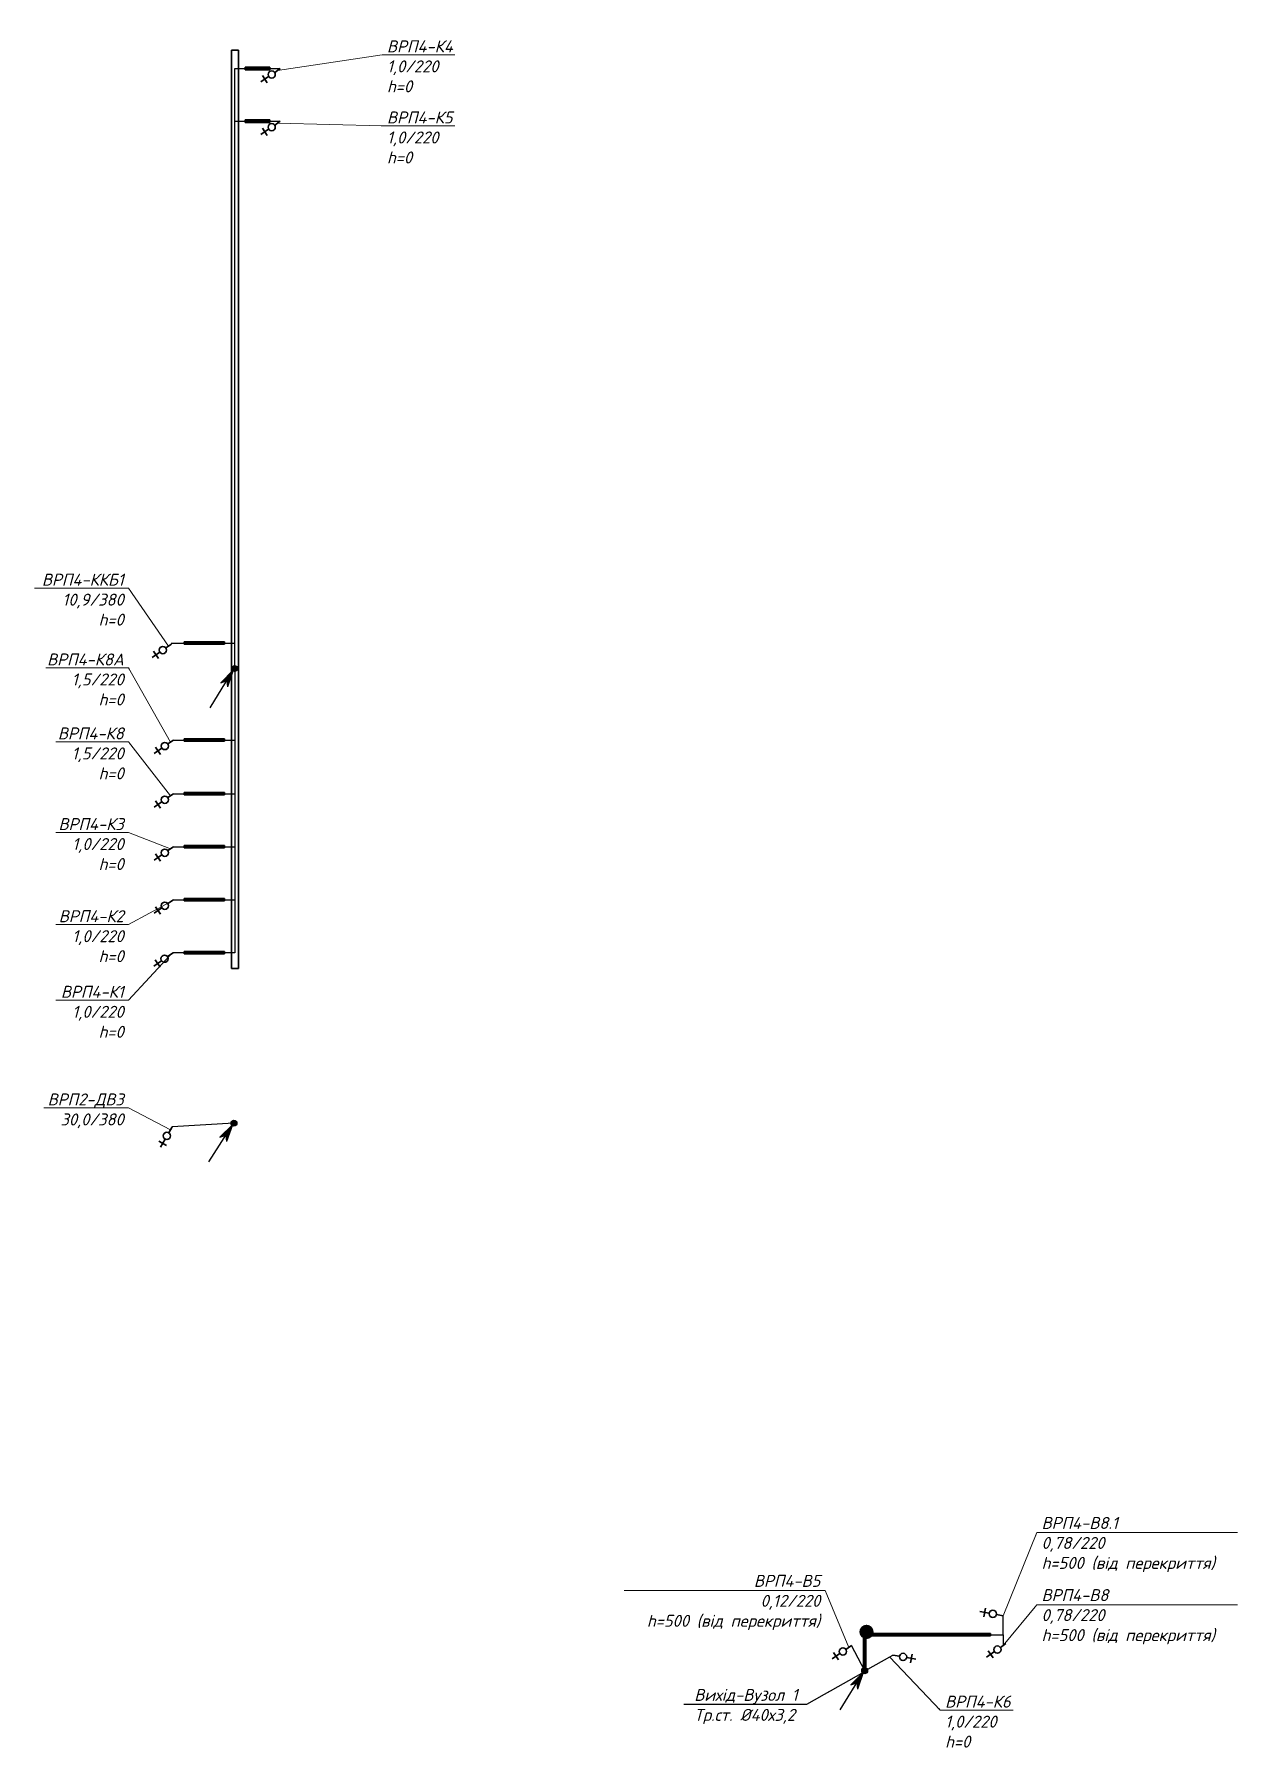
# Model space of a CAD drawing. Header units: millimetres. Extents: x -164867 to 807677, y -316775 to 513985.
# Drawn here: x 664984 to 690075, y 217705 to 253559 of the extents above; entities that cross this region are included whole.
import ezdxf
from ezdxf import colors
from ezdxf.entities.mleader import LeaderData, LeaderLine
from ezdxf.math import Vec2, Vec3

# ---------------------------------------------------------------- set-up
doc = ezdxf.new("R2010")
doc.units = ezdxf.units.MM
doc.layers.get('Defpoints').update_dxf_attribs({"color": 140})
for name, color, linetype, lineweight in [('E_Аварійні мережі', 1, 'Continuous', 30), ('E_В лотку', 5, 'Kabl_in_Lotok', 30), ('E_Обладнання', 84, 'Continuous', 35), ('E_Позначення', 7, 'Continuous', 15), ('E_Розп. мережі', 5, 'Continuous', 30)]:
    doc.layers.add(name, color=color, linetype=linetype, lineweight=lineweight)
doc.layers.add('выноски', color=7, linetype='Continuous')
doc.styles.add('GOST 2.304', font='isocpeui.ttf')
doc.styles.add('RomanS', font='romans.shx')
doc.styles.get("Standard").update_dxf_attribs({"font": 'arial.ttf'})
doc.styles.add('ГОСТ 2.304', font='isocpeui.ttf')
doc.linetypes.add('Kabl_in_Lotok', pattern='A,10,[130,ltypeshp.shx,S=1,R=0,X=0,Y=0],1,[130,ltypeshp.shx,S=1,R=90,X=0,Y=-1],1,[130,ltypeshp.shx,S=1,R=0,X=0,Y=0],10', length=22)

# ---------------------------------------------------------------- blocks, each defined once
blk = doc.blocks.new('электровывод')
at = {"color": 0, "linetype": 'ByBlock', "lineweight": -2}
for p, q in [((-123, 124), (-205, 207)), ((-202, 127), (-125, 204)), ((-59, 60), (0, 0))]:
    blk.add_line(p, q, dxfattribs=at)
blk.add_circle((-91, 92), 44.9, dxfattribs=at)
blk = doc.blocks.new('_None')
blk = doc.blocks.new('*U69')
at = {"lineweight": -2}
h = blk.add_hatch(color=256, dxfattribs=at)
edge = h.paths.add_edge_path()
edge.add_arc((0.07, 0), 1.28, 0, 360)
h = blk.add_hatch(color=256, dxfattribs=at)
h.paths.add_polyline_path([(-0.47, -0.71), (-5.33, -6.22), (-2.9, -5.18)])
h.paths.add_polyline_path([(-0.47, -0.71), (-2.9, -5.18), (-2.45, -7.79)])
for p, q in [((-9.24, -16.84), (-0.47, -0.71)), ((-0.47, -0.71), (-5.33, -6.22)), ((-0.47, -0.71), (-5.33, -6.22)), ((-5.33, -6.22), (-2.9, -5.18)), ((-5.33, -6.22), (-2.9, -5.18)), ((-2.9, -5.18), (-2.45, -7.79)), ((-2.9, -5.18), (-2.45, -7.79)), ((-0.47, -0.71), (-2.45, -7.79)), ((-0.47, -0.71), (-2.45, -7.79))]:
    blk.add_line(p, q, dxfattribs=at)
blk.add_circle((0.11, 0), 1.24, dxfattribs=at)
blk = doc.blocks.new('Лотки покрівлі')
at = {"layer": 'Defpoints', "lineweight": -2}
h = blk.add_hatch(color=256, dxfattribs=at)
h.paths.add_polyline_path([(-620, 20866), (-877, 20603), (-753, 20649)])
h.paths.add_polyline_path([(-620, 20866), (-753, 20649), (-737, 20518)])
h = blk.add_hatch(color=256, dxfattribs=at)
edge = h.paths.add_edge_path()
edge.add_arc((-591, 20900), 63.8, -2.9125, 357.0875)
for p, q in [((-1099, 20083), (-620, 20866)), ((-620, 20866), (-877, 20603)), ((-620, 20866), (-877, 20603)), ((-620, 20866), (-737, 20518)), ((-620, 20866), (-737, 20518)), ((-877, 20603), (-753, 20649)), ((-877, 20603), (-753, 20649)), ((-753, 20649), (-737, 20518)), ((-753, 20649), (-737, 20518))]:
    blk.add_line(p, q, dxfattribs=at)
blk.add_circle((-589, 20900), 61.9, dxfattribs=at)
at = {"layer": 'Defpoints'}
for points in [[(-507, 14644), (-507, 33794, 0), (-657, 33794, 0), (-657, 14644)], [(-657, 14644), (-657, 33794, 0), (-507, 33794, 0), (-507, 14644)], [(-657, 14644), (-657, 33794, 0), (-657, 33794, 0), (-657, 14644)], [(-507, 14644), (-507, 33794, 0), (-507, 33794, 0), (-507, 14644)], [(-367, 33389), (146, 33389, 0), (146, 33439, 0), (-367, 33439)], [(-367, 33439), (146, 33439, 0), (146, 33389, 0), (-367, 33389)], [(-367, 33439), (146, 33439, 0), (146, 33439, 0), (-367, 33439)], [(-367, 33389), (146, 33389, 0), (146, 33389, 0), (-367, 33389)], [(-367, 32290, 0), (146, 32290), (146, 32340), (-367, 32340, 0)], [(-367, 32340, 0), (146, 32340), (146, 32290), (-367, 32290, 0)], [(-367, 32340, 0), (146, 32340), (146, 32340), (-367, 32340, 0)], [(-367, 32290, 0), (146, 32290), (146, 32290), (-367, 32290, 0)], [(-797, 21456), (-1644, 21456), (-1644, 21406), (-797, 21406)], [(-797, 21456), (-1644, 21456), (-1644, 21456), (-797, 21456)], [(-797, 21406), (-1644, 21406), (-1644, 21456), (-797, 21456)], [(-797, 21406), (-1644, 21406), (-1644, 21406), (-797, 21406)], [(-797, 19434), (-1644, 19434), (-1644, 19384), (-797, 19384)], [(-797, 19434), (-1644, 19434), (-1644, 19434), (-797, 19434)], [(-797, 19384), (-1644, 19384), (-1644, 19434), (-797, 19434)], [(-797, 19384), (-1644, 19384), (-1644, 19384), (-797, 19384)], [(-797, 18314), (-1644, 18314), (-1644, 18264), (-797, 18264)], [(-797, 18314), (-1644, 18314), (-1644, 18314), (-797, 18314)], [(-797, 18264), (-1644, 18264), (-1644, 18314), (-797, 18314)], [(-797, 18264), (-1644, 18264), (-1644, 18264), (-797, 18264)], [(-797, 17209), (-1644, 17209), (-1644, 17159), (-797, 17159)], [(-797, 17209), (-1644, 17209), (-1644, 17209), (-797, 17209)], [(-797, 17159), (-1644, 17159), (-1644, 17209), (-797, 17209)], [(-797, 17159), (-1644, 17159), (-1644, 17159), (-797, 17159)], [(-797, 16104), (-1644, 16104), (-1644, 16054), (-797, 16054)], [(-797, 16104), (-1644, 16104), (-1644, 16104), (-797, 16104)], [(-797, 16054), (-1644, 16054), (-1644, 16104), (-797, 16104)], [(-797, 16054), (-1644, 16054), (-1644, 16054), (-797, 16054)], [(-797, 14999), (-1644, 14999), (-1644, 14949), (-797, 14949)], [(-797, 14999), (-1644, 14999), (-1644, 14999), (-797, 14999)], [(-797, 14949), (-1644, 14949), (-1644, 14999), (-797, 14999)], [(-797, 14949), (-1644, 14949), (-1644, 14949), (-797, 14949)], [(12620, 725), (15171, 725), (15171, 775), (12620, 775)], [(12620, 775), (15171, 775), (15171, 725), (12620, 725)], [(12620, 775), (15171, 775), (15171, 775), (12620, 775)], [(12620, 725), (15171, 725), (15171, 725), (12620, 725)], [(12575, 0), (12575, 680), (12525, 680), (12525, 0)], [(12525, 0), (12525, 680), (12575, 680), (12575, 0)], [(12525, 0), (12525, 680), (12525, 680), (12525, 0)], [(12575, 0), (12575, 680), (12575, 680), (12575, 0)]]:
    blk.add_3dface(points, dxfattribs=at)
at = {"layer": 'Defpoints', "style": 'RomanS', "flags": 9}
for tag, p in [('SYMBOL', (43986, 60117)), ('ID', (43986, 60114)), ('NAME', (43986, 60111)), ('TYP', (43986, 60107)), ('LENGTH', (43986, 60104)), ('ATT_1', (43986, 60101)), ('ATT_2', (43986, 60097)), ('ATT_3', (43986, 60094)), ('ATT_4', (43986, 60090)), ('ATT_5', (43986, 60086)), ('LUSTRO', (43986, 60083)), ('P1', (43986, 60079)), ('P2', (43986, 60076)), ('AN', (43986, 60073)), ('AN', (91705, -10656)), ('P2', (91705, -10659)), ('P1', (91705, -10662)), ('LUSTRO', (91705, -10665)), ('ATT_5', (91705, -10669)), ('ATT_4', (91705, -10672)), ('ATT_3', (91705, -10676)), ('ATT_2', (91705, -10679)), ('ATT_1', (91705, -10683)), ('LENGTH', (91705, -10686)), ('TYP', (91705, -10690)), ('NAME', (91705, -10693)), ('ID', (91705, -10696)), ('SYMBOL', (91705, -10699))]:
    blk.add_attdef(tag, p, '', height=3, dxfattribs=at)
at = {"layer": 'Defpoints', "flags": 1}
for tag, p in [('ATT_3', (65082, 48145)), ('ATT_2', (65082, 48145)), ('AN', (65082, 48145)), ('ATT_5', (65082, 48145)), ('ATT_4', (65082, 48145)), ('ATT_1', (65082, 48145)), ('TYP', (65082, 48145)), ('P2Y', (65082, 48145)), ('P2X', (65082, 48145)), ('P1Y', (65082, 48145)), ('P1X', (65082, 48145)), ('NAME', (65082, 48145)), ('LENGTH', (65876, 48174)), ('ID', (65926, 48174)), ('ATT_3', (67746, 48269)), ('ATT_2', (67746, 48269)), ('AN', (67746, 48269)), ('ATT_5', (67746, 48269)), ('ATT_4', (67746, 48269)), ('ATT_1', (67746, 48269)), ('TYP', (67746, 48269)), ('P2Y', (67746, 48269)), ('P2X', (67746, 48269)), ('P1Y', (67746, 48269)), ('P1X', (67746, 48269)), ('NAME', (67746, 48269)), ('LENGTH', (67746, 48145)), ('ID', (67746, 48095)), ('ID', (67696, 47969)), ('LENGTH', (67746, 47969)), ('AN', (65100, 46250)), ('ATT_5', (65100, 46250)), ('ATT_4', (65100, 46250)), ('ATT_3', (65100, 46250)), ('ATT_2', (65100, 46250)), ('ATT_1', (65100, 46250)), ('TYP', (65100, 46250)), ('P2Y', (65100, 46250)), ('P1Y', (65100, 46250)), ('P2X', (65100, 46250)), ('P1X', (65100, 46250)), ('NAME', (65100, 46250)), ('LENGTH', (65100, 46250)), ('ID', (65150, 46250)), ('AN', (65876, 46250)), ('ATT_5', (65876, 46250)), ('ATT_4', (65876, 46250)), ('ATT_3', (65876, 46250)), ('ATT_2', (65876, 46250)), ('ATT_1', (65876, 46250)), ('TYP', (65876, 46250)), ('LENGTH', (65876, 46250)), ('P2Y', (65876, 46250)), ('P1Y', (65876, 46250)), ('P2X', (65876, 46250)), ('P1X', (65876, 46250)), ('NAME', (65876, 46250)), ('AN', (65100, 46000)), ('ATT_5', (65100, 46000)), ('ATT_4', (65100, 46000)), ('ATT_3', (65100, 46000)), ('ATT_2', (65100, 46000)), ('ATT_1', (65100, 46000)), ('TYP', (65100, 46000)), ('LUSTRO', (65100, 46000)), ('P2Y', (65100, 46000)), ('P1Y', (65100, 46000)), ('P2X', (65100, 46000)), ('P1X', (65100, 46000)), ('NAME', (65100, 46000)), ('ID', (65876, 46200)), ('AN', (-582, 33794, 0)), ('ATT_5', (-582, 33794, 0)), ('ATT_4', (-582, 33794, 0)), ('ATT_3', (-582, 33794, 0)), ('ATT_2', (-582, 33794, 0)), ('ATT_1', (-582, 33794, 0)), ('TYP', (-582, 33794, 0)), ('LUSTRO', (-582, 33794, 0)), ('P2Y', (-582, 33794, 0)), ('P1Y', (-582, 33794, 0)), ('P2X', (-582, 33794, 0)), ('P1X', (-582, 33794, 0)), ('NAME', (-582, 33794, 0)), ('ID', (-367, 33439)), ('LENGTH', (-367, 33414)), ('AN', (146, 33414, 0)), ('ATT_5', (146, 33414, 0)), ('ATT_4', (146, 33414, 0)), ('ATT_3', (146, 33414, 0)), ('ATT_2', (146, 33414, 0)), ('ATT_1', (146, 33414, 0)), ('TYP', (146, 33414, 0)), ('LUSTRO', (146, 33414, 0)), ('P2Y', (146, 33414, 0)), ('P1Y', (146, 33414, 0)), ('P2X', (146, 33414, 0)), ('P1X', (146, 33414, 0)), ('NAME', (146, 33414, 0)), ('ID', (-367, 32340, 0)), ('LENGTH', (-367, 32315, 0)), ('AN', (146, 32315)), ('ATT_5', (146, 32315)), ('ATT_4', (146, 32315)), ('ATT_3', (146, 32315)), ('ATT_2', (146, 32315)), ('ATT_1', (146, 32315)), ('TYP', (146, 32315)), ('LUSTRO', (146, 32315)), ('P2Y', (146, 32315)), ('P1Y', (146, 32315)), ('P2X', (146, 32315)), ('P1X', (146, 32315)), ('NAME', (146, 32315)), ('AN', (31003, 25588)), ('ATT_5', (31003, 25588)), ('ATT_4', (31003, 25588)), ('ATT_3', (31003, 25588)), ('ATT_2', (31003, 25588)), ('ATT_1', (31003, 25588)), ('TYP', (31003, 25588)), ('ID', (31003, 25613)), ('LENGTH', (31003, 25588)), ('P2Y', (31003, 25588)), ('P1Y', (31003, 25588)), ('P2X', (31003, 25588)), ('P1X', (31003, 25588)), ('NAME', (31003, 25588)), ('LENGTH', (31511, 25518)), ('ID', (31536, 25518)), ('AN', (33405, 25588)), ('ATT_5', (33405, 25588)), ('ATT_4', (33405, 25588)), ('ATT_3', (33405, 25588)), ('ATT_2', (33405, 25588)), ('ATT_1', (33405, 25588)), ('TYP', (33405, 25588)), ('P2Y', (33405, 25588)), ('P1Y', (33405, 25588)), ('P2X', (33405, 25588)), ('P1X', (33405, 25588)), ('NAME', (33405, 25588)), ('LENGTH', (33405, 25588)), ('ID', (33430, 25588)), ('ID', (29603, 25313)), ('LENGTH', (29603, 25288)), ('ID', (30978, 25288)), ('AN', (31003, 25288)), ('ATT_5', (31003, 25288)), ('ATT_4', (31003, 25288)), ('ATT_3', (31003, 25288)), ('ATT_2', (31003, 25288)), ('ATT_1', (31003, 25288)), ('TYP', (31003, 25288)), ('LENGTH', (31003, 25288)), ('P2Y', (31003, 25288)), ('P1Y', (31003, 25288)), ('P2X', (31003, 25288)), ('P1X', (31003, 25288)), ('NAME', (31003, 25288)), ('AN', (31511, 25318)), ('ATT_5', (31511, 25318)), ('ATT_4', (31511, 25318)), ('ATT_3', (31511, 25318)), ('ATT_2', (31511, 25318)), ('ATT_1', (31511, 25318)), ('TYP', (31511, 25318)), ('LUSTRO', (31511, 25318)), ('P2Y', (31511, 25318)), ('P1Y', (31511, 25318)), ('P2X', (31511, 25318)), ('P1X', (31511, 25318)), ('NAME', (31511, 25318)), ('AN', (33405, 25318)), ('ATT_5', (33405, 25318)), ('ATT_4', (33405, 25318)), ('ATT_3', (33405, 25318)), ('ATT_2', (33405, 25318)), ('ATT_1', (33405, 25318)), ('TYP', (33405, 25318)), ('LUSTRO', (33405, 25318)), ('P2Y', (33405, 25318)), ('P1Y', (33405, 25318)), ('P2X', (33405, 25318)), ('P1X', (33405, 25318)), ('NAME', (33405, 25318)), ('AN', (-1644, 21431)), ('ATT_5', (-1644, 21431)), ('ATT_4', (-1644, 21431)), ('ATT_3', (-1644, 21431)), ('ATT_2', (-1644, 21431)), ('ATT_1', (-1644, 21431)), ('TYP', (-1644, 21431)), ('LUSTRO', (-1644, 21431)), ('P2Y', (-1644, 21431)), ('P1Y', (-1644, 21431)), ('P2X', (-1644, 21431)), ('P1X', (-1644, 21431)), ('NAME', (-1644, 21431)), ('LENGTH', (-797, 21431)), ('ID', (-797, 21406)), ('AN', (-1644, 19409)), ('ATT_5', (-1644, 19409)), ('ATT_4', (-1644, 19409)), ('ATT_3', (-1644, 19409)), ('ATT_2', (-1644, 19409)), ('ATT_1', (-1644, 19409)), ('TYP', (-1644, 19409)), ('LUSTRO', (-1644, 19409)), ('P2Y', (-1644, 19409)), ('P1Y', (-1644, 19409)), ('P2X', (-1644, 19409)), ('P1X', (-1644, 19409)), ('NAME', (-1644, 19409)), ('LENGTH', (-797, 19409)), ('ID', (-797, 19384)), ('AN', (-1644, 18289)), ('ATT_5', (-1644, 18289)), ('ATT_4', (-1644, 18289)), ('ATT_3', (-1644, 18289)), ('ATT_2', (-1644, 18289)), ('ATT_1', (-1644, 18289)), ('TYP', (-1644, 18289)), ('LUSTRO', (-1644, 18289)), ('P2Y', (-1644, 18289)), ('P1Y', (-1644, 18289)), ('P2X', (-1644, 18289)), ('P1X', (-1644, 18289)), ('NAME', (-1644, 18289)), ('LENGTH', (-797, 18289)), ('ID', (-797, 18264)), ('AN', (-1644, 17184)), ('ATT_5', (-1644, 17184)), ('ATT_4', (-1644, 17184)), ('ATT_3', (-1644, 17184)), ('ATT_2', (-1644, 17184)), ('ATT_1', (-1644, 17184)), ('TYP', (-1644, 17184)), ('LUSTRO', (-1644, 17184)), ('P2Y', (-1644, 17184)), ('P1Y', (-1644, 17184)), ('P2X', (-1644, 17184)), ('P1X', (-1644, 17184)), ('NAME', (-1644, 17184)), ('LENGTH', (-797, 17184)), ('ID', (-797, 17159)), ('AN', (70986, 16462)), ('ATT_5', (70986, 16462)), ('ATT_4', (70986, 16462)), ('ATT_3', (70986, 16462)), ('ATT_2', (70986, 16462)), ('ATT_1', (70986, 16462)), ('TYP', (70986, 16462)), ('P2Y', (70986, 16462)), ('P1Y', (70986, 16462)), ('P2X', (70986, 16462)), ('P1X', (70986, 16462)), ('NAME', (70986, 16462)), ('AN', (-1644, 16079)), ('ATT_5', (-1644, 16079)), ('ATT_4', (-1644, 16079)), ('ATT_3', (-1644, 16079)), ('ATT_2', (-1644, 16079)), ('ATT_1', (-1644, 16079)), ('TYP', (-1644, 16079)), ('LUSTRO', (-1644, 16079)), ('P2Y', (-1644, 16079)), ('P1Y', (-1644, 16079)), ('P2X', (-1644, 16079)), ('P1X', (-1644, 16079)), ('NAME', (-1644, 16079)), ('LENGTH', (-797, 16079)), ('ID', (-797, 16054)), ('AN', (-1644, 14974)), ('ATT_5', (-1644, 14974)), ('ATT_4', (-1644, 14974)), ('ATT_3', (-1644, 14974)), ('ATT_2', (-1644, 14974)), ('ATT_1', (-1644, 14974)), ('TYP', (-1644, 14974)), ('LUSTRO', (-1644, 14974)), ('P2Y', (-1644, 14974)), ('P1Y', (-1644, 14974)), ('P2X', (-1644, 14974)), ('P1X', (-1644, 14974)), ('NAME', (-1644, 14974)), ('LENGTH', (-797, 14974)), ('ID', (-797, 14949)), ('ID', (66933, 14684)), ('ID', (67906, 14684)), ('ID', (69386, 14684)), ('ID', (-657, 14644)), ('LENGTH', (-582, 14644)), ('LENGTH', (66933, 14609)), ('LENGTH', (67906, 14609)), ('AN', (68533, 14609)), ('ATT_5', (68533, 14609)), ('ATT_4', (68533, 14609)), ('ATT_3', (68533, 14609)), ('ATT_2', (68533, 14609)), ('ATT_1', (68533, 14609)), ('TYP', (68533, 14609)), ('P2Y', (68533, 14609)), ('P1Y', (68533, 14609)), ('P2X', (68533, 14609)), ('P1X', (68533, 14609)), ('NAME', (68533, 14609)), ('LENGTH', (69386, 14609)), ('AN', (69506, 14609)), ('ATT_5', (69506, 14609)), ('ATT_4', (69506, 14609)), ('ATT_3', (69506, 14609)), ('ATT_2', (69506, 14609)), ('ATT_1', (69506, 14609)), ('TYP', (69506, 14609)), ('P2Y', (69506, 14609)), ('P1Y', (69506, 14609)), ('P2X', (69506, 14609)), ('P1X', (69506, 14609)), ('NAME', (69506, 14609)), ('ID', (70911, 14609)), ('AN', (70986, 14609)), ('ATT_5', (70986, 14609)), ('ATT_4', (70986, 14609)), ('ATT_3', (70986, 14609)), ('ATT_2', (70986, 14609)), ('ATT_1', (70986, 14609)), ('TYP', (70986, 14609)), ('LENGTH', (70986, 14609)), ('P2Y', (70986, 14609)), ('P1Y', (70986, 14609)), ('P2X', (70986, 14609)), ('P1X', (70986, 14609)), ('NAME', (70986, 14609)), ('LENGTH', (70986, 14489)), ('ID', (71061, 14489)), ('AN', (70986, 11569)), ('ATT_5', (70986, 11569)), ('ATT_4', (70986, 11569)), ('ATT_3', (70986, 11569)), ('ATT_2', (70986, 11569)), ('ATT_1', (70986, 11569)), ('TYP', (70986, 11569)), ('P2Y', (70986, 11569)), ('P1Y', (70986, 11569)), ('P2X', (70986, 11569)), ('P1X', (70986, 11569)), ('NAME', (70986, 11569)), ('ATT_3', (66940, 3004)), ('ATT_2', (66940, 3004)), ('AN', (66940, 3004)), ('ATT_5', (66940, 3004)), ('ATT_4', (66940, 3004)), ('ATT_1', (66940, 3004)), ('TYP', (66940, 3004)), ('ID', (66940, 3029)), ('LENGTH', (66940, 3004)), ('P2Y', (66940, 3004)), ('P2X', (66940, 3004)), ('P1Y', (66940, 3004)), ('P1X', (66940, 3004)), ('NAME', (66940, 3004)), ('ATT_3', (70972, 3004)), ('ATT_2', (70972, 3004)), ('AN', (70972, 3004)), ('ATT_5', (70972, 3004)), ('ATT_4', (70972, 3004)), ('ATT_1', (70972, 3004)), ('TYP', (70972, 3004)), ('P2Y', (70972, 3004)), ('P2X', (70972, 3004)), ('P1Y', (70972, 3004)), ('P1X', (70972, 3004)), ('NAME', (70972, 3004)), ('ID', (66915, 2250)), ('LENGTH', (66940, 2250)), ('AN', (12550, 750)), ('ATT_5', (12550, 750)), ('ATT_4', (12550, 750)), ('ATT_3', (12550, 750)), ('ATT_2', (12550, 750)), ('ATT_1', (12550, 750)), ('TYP', (12550, 750)), ('ID', (12550, 775)), ('P2Y', (12550, 750)), ('P1Y', (12550, 750)), ('P2X', (12550, 750)), ('P1X', (12550, 750)), ('NAME', (12550, 750)), ('LENGTH', (12550, 750)), ('AN', (15171, 750)), ('ATT_5', (15171, 750)), ('ATT_4', (15171, 750)), ('ATT_3', (15171, 750)), ('ATT_2', (15171, 750)), ('ATT_1', (15171, 750)), ('TYP', (15171, 750)), ('LUSTRO', (15171, 750)), ('P2Y', (15171, 750)), ('P1Y', (15171, 750)), ('P2X', (15171, 750)), ('P1X', (15171, 750)), ('NAME', (15171, 750)), ('ID', (12525, 0)), ('LENGTH', (12550, 0))]:
    blk.add_attdef(tag, p, '', height=25, dxfattribs=at)
for tag, p in [('LENGTH', (66836, 15180)), ('LENGTH', (66836, 15015)), ('ID', (66911, 15180)), ('LUSTRO', (66836, 14895)), ('ATT_3', (66836, 14895)), ('ATT_2', (66836, 14895)), ('P2Y', (66836, 14895)), ('P2X', (66836, 14895)), ('LUSTRO', (66836, 14729)), ('ATT_3', (66836, 14729)), ('ATT_2', (66836, 14729)), ('P2Y', (66836, 14729)), ('P2X', (66836, 14729)), ('ATT_5', (66836, 14895)), ('ATT_4', (66836, 14895)), ('ATT_1', (66836, 14895)), ('NAME', (66836, 14895)), ('TYP', (66836, 14895)), ('P1Y', (66836, 14895)), ('P1X', (66836, 14895)), ('AN', (66836, 14895)), ('ATT_4', (66836, 14729)), ('ATT_5', (66836, 14729)), ('ATT_1', (66836, 14729)), ('NAME', (66836, 14729)), ('TYP', (66836, 14729)), ('P1Y', (66836, 14729)), ('P1X', (66836, 14729)), ('AN', (66836, 14729)), ('ID', (66911, 15015))]:
    blk.add_attdef(tag, p, '', height=25, rotation=90, dxfattribs=at)

msp = doc.modelspace()

# ---------------------------------------------------------------- hatches: boundary and pattern name
h = msp.add_hatch(color=1)
h.dxf.hatch_style = 1
h.paths.add_polyline_path([(682186.23, 220243.48, 1), (682484.58, 220243.48, 1)])

# ---------------------------------------------------------------- linework, layer by layer
at = {"layer": 'E_Аварійні мережі'}
msp.add_lwpolyline([(669145.98, 230853.09), (667853.76, 230777.38)], dxfattribs=at)
at = {"layer": 'E_В лотку', "ltscale": 100}
for points in [[(669166.28, 251748.24), (669166.28, 252847.24), (670111.47, 252847.24)], [(669166.28, 243165.74), (669166.28, 251748.24), (670111.47, 251748.24)], [(669166.28, 240332.7), (669166.28, 243165.74)], [(667833.11, 240864.41), (669166.28, 240864.41)], [(669166.28, 240332.7), (669166.28, 234407.18), (667877.98, 234407.18)], [(667883.23, 238842.18), (669166.28, 238842.18)], [(667883.23, 237722.18), (669166.28, 237722.18)], [(667883.23, 236617.18), (669166.28, 236617.18)], [(667883.23, 235512.18), (669166.28, 235512.18)], [(682298.16, 219433.54), (682298.16, 220183.54), (685185.94, 220183.54), (685185.94, 219958.39)]]:
    msp.add_lwpolyline(points, dxfattribs=at)
at = {"layer": 'E_Розп. мережі'}
for points in [[(682298.16, 219433.54), (682023.16, 219959.93)], [(682298.16, 219433.54), (682883.4, 219760.59)]]:
    msp.add_lwpolyline(points, dxfattribs=at)

# ---------------------------------------------------------------- block references
at = {"layer": 'E_Аварійні мережі', "xscale": 50.00000000000002, "yscale": 50.00000000000002, "zscale": 50.00000000000002, "rotation": 355.953213338055}
msp.add_blockref('*U69', (669140.39, 230853.54), dxfattribs=at)
at = {"layer": 'E_В лотку', "xscale": 50.00000000000003, "yscale": 50.00000000000003, "zscale": 50.00000000000003, "rotation": 357.0874877686715}
msp.add_blockref('*U69', (682292.57, 219433.89), dxfattribs=at)
at = {"layer": 'E_Обладнання', "xscale": -1.687500000021706, "zscale": 1.687500000021704}
for p, yscale, rotation in [((670111.47, 252847.24), 1.687500000021705, 169.4892115701172), ((670111.47, 251748.24), 1.687500000021705, 169.4892115701172), ((667840.91, 240843.63), 1.687500000021705, 169.4892115701172), ((667883.23, 238842.18), 1.687500000021705, 169.4892115701172), ((667883.23, 237722.18), 1.687500000021705, 169.4892115701172), ((667883.23, 236617.18), 1.687500000021705, 169.4892115701172), ((667883.23, 235512.18), 1.687500000021705, 169.4892115701172), ((667877.98, 234407.18), 1.687500000021705, 169.4892115701172), ((667853.76, 230777.38), 1.687500000021705, 195.3553398240153), ((682023.16, 219959.93), 1.687500000021705, 169.4892115701172), ((682883.4, 219760.59), 1.687500000021706, 304.4892115701011), ((685244.54, 219999.11), 1.687500000021705, 169.4892115701172)]:
    msp.add_blockref('электровывод', p, dxfattribs=dict(at, yscale=yscale, rotation=rotation))
at = {"layer": 'E_Розп. мережі', "xscale": 50.00000000000003, "yscale": 50.00000000000003, "zscale": 50.00000000000003, "rotation": 357.0874877686715}
msp.add_blockref('*U69', (669153.42, 240333.89), dxfattribs=at)

# ---------------------------------------------------------------- next in the draw order: leaders
at = {"layer": 'E_Позначення'}
ml = msp.add_multileader_mtext('Standard', dxfattribs=at)
ml.set_content('ВРП4-К8\\P1,5/220\\Ph=0', color=256, style='ГОСТ 2.304')
ml.set_leader_properties(color=256, linetype='ByLayer', lineweight=-1)
ml.set_arrow_properties(name='NONE')
ml.build(insert=Vec2(0, 0))
ml.multileader.update_dxf_attribs({"has_dogleg": 0, "text_left_attachment_type": 6, "text_right_attachment_type": 6, "dogleg_length": 0, "arrow_head_size": 1})
ctx = ml.context
ctx.base_point, ctx.char_height, ctx.arrow_head_size, ctx.landing_gap_size, ctx.plane_origin = Vec3(665278.84, 238806.1), 250, 1, 100, Vec3(687611.6, 237081.56)
ctx.left_attachment, ctx.right_attachment, ctx.text_align_type = 6, 6, 2
notes = []
notes.append((ctx, [(1, (1, 1, 0), (666948.16, 238806.1), (-1, 0), 0, [(0, [(667824.63, 237681.45)], 0, [])])]))
ctx.mtext.insert, ctx.mtext.alignment, ctx.mtext.flow_direction = Vec3(666848.16, 239106.1), 3, 5
ctx.mtext.has_bg_fill, ctx.mtext.bg_color, ctx.mtext.bg_scale_factor, ctx.mtext.bg_transparency, ctx.mtext.use_window_bg_color = 1, -1027028792, 1.5, 0, 1
ml = msp.add_multileader_mtext('Standard', dxfattribs=at)
ml.set_content('ВРП4-К3\\P1,0/220\\Ph=0', color=256, style='ГОСТ 2.304')
ml.set_leader_properties(color=256, linetype='ByLayer', lineweight=-1)
ml.set_arrow_properties(name='NONE')
ml.build(insert=Vec2(0, 0))
ml.multileader.update_dxf_attribs({"has_dogleg": 0, "text_left_attachment_type": 6, "text_right_attachment_type": 6, "dogleg_length": 0, "arrow_head_size": 1})
ctx = ml.context
ctx.base_point, ctx.char_height, ctx.arrow_head_size, ctx.landing_gap_size, ctx.plane_origin = Vec3(665279.03, 236915.42), 250, 1, 100, Vec3(687611.6, 235976.56)
ctx.left_attachment, ctx.right_attachment, ctx.text_align_type = 6, 6, 2
notes.append((ctx, [(1, (1, 1, 0), (666948.16, 236915.42), (-1, 0), 0, [(0, [(667824.63, 236576.45)], 0, [])])]))
ctx.mtext.insert, ctx.mtext.alignment, ctx.mtext.flow_direction = Vec3(666848.16, 237215.42), 3, 5
ctx.mtext.has_bg_fill, ctx.mtext.bg_color, ctx.mtext.bg_scale_factor, ctx.mtext.bg_transparency, ctx.mtext.use_window_bg_color = 1, -1027028792, 1.5, 0, 1
ml = msp.add_multileader_mtext('Standard', dxfattribs=at)
ml.set_content('ВРП4-К1\\P1,0/220\\Ph=0', color=256, style='ГОСТ 2.304')
ml.set_leader_properties(color=256, linetype='ByLayer', lineweight=-1)
ml.set_arrow_properties(name='NONE')
ml.build(insert=Vec2(0, 0))
ml.multileader.update_dxf_attribs({"has_dogleg": 0, "text_left_attachment_type": 6, "text_right_attachment_type": 6, "dogleg_length": 0, "arrow_head_size": 1})
ctx = ml.context
ctx.base_point, ctx.char_height, ctx.arrow_head_size, ctx.landing_gap_size, ctx.plane_origin = Vec3(665319.37, 233416.94), 250, 1, 100, Vec3(687606.35, 233766.56)
ctx.left_attachment, ctx.right_attachment, ctx.text_align_type = 6, 6, 2
notes.append((ctx, [(1, (1, 1, 0), (666948.16, 233416.94), (-1, 0), 0, [(0, [(667819.38, 234366.45)], 0, [])])]))
ctx.mtext.insert, ctx.mtext.alignment, ctx.mtext.flow_direction = Vec3(666848.16, 233716.94), 3, 5
ctx.mtext.has_bg_fill, ctx.mtext.bg_color, ctx.mtext.bg_scale_factor, ctx.mtext.bg_transparency, ctx.mtext.use_window_bg_color = 1, -1027028792, 1.5, 0, 1
ml = msp.add_multileader_mtext('Standard', dxfattribs=at)
ml.set_content('ВРП2-ДВ3\\P30,0/380', color=256, style='ГОСТ 2.304')
ml.set_leader_properties(color=256, linetype='ByLayer', lineweight=-1)
ml.set_arrow_properties(name='NONE')
ml.build(insert=Vec2(0, 0))
ml.multileader.update_dxf_attribs({"has_dogleg": 0, "text_left_attachment_type": 6, "text_right_attachment_type": 6, "dogleg_length": 0, "arrow_head_size": 1})
ctx = ml.context
ctx.base_point, ctx.char_height, ctx.arrow_head_size, ctx.landing_gap_size, ctx.plane_origin = Vec3(665096.07, 231172.91), 250, 1, 100, Vec3(688896.54, 229286.68)
ctx.left_attachment, ctx.right_attachment, ctx.text_align_type = 6, 6, 2
notes.append((ctx, [(1, (1, 1, 0), (666948.16, 231172.91), (-1, 0), 0, [(0, [(667818.8, 230715.17)], 0, [])])]))
ctx.mtext.insert, ctx.mtext.alignment, ctx.mtext.flow_direction = Vec3(666848.16, 231472.91), 3, 5
ctx.mtext.has_bg_fill, ctx.mtext.bg_color, ctx.mtext.bg_scale_factor, ctx.mtext.bg_transparency, ctx.mtext.use_window_bg_color = 1, -1027028792, 1.5, 0, 1
at = {"layer": 'выноски', "color": 6, "ltscale": 100}
ml = msp.add_multileader_mtext('Standard', dxfattribs=at)
ml.set_content('Вихід-Вузол 1\\PТр.ст. %%C40х3,2 ', color=6, style='GOST 2.304')
ml.set_leader_properties()
ml.set_arrow_properties(name='NONE')
ml.build(insert=Vec2(0, 0))
ml.multileader.update_dxf_attribs({"text_left_attachment_type": 6, "text_right_attachment_type": 6})
ctx = ml.context
ctx.base_point, ctx.char_height, ctx.plane_origin = Vec3(678741.36, 218729.52), 250, Vec3(680653.65, 216833.33)
ctx.left_attachment, ctx.right_attachment = 6, 6
notes.append((ctx, [(1, (1, 1, 0), (681084.23, 218729.52), (-1, 0), 8, [(1, [(682228.3, 219379.24)], 0, [])])]))
ctx.mtext.insert, ctx.mtext.width, ctx.mtext.defined_height, ctx.mtext.flow_direction = Vec3(678743.36, 219054.52), 2678.4939, 297.17, 5
ctx.mtext.has_bg_fill, ctx.mtext.bg_color, ctx.mtext.bg_scale_factor, ctx.mtext.bg_transparency, ctx.mtext.use_window_bg_color = 1, -1023410167, 1.5, 0, 1
for ctx, leaders in notes:
    for number, flags, end, landing, length, lines in leaders:
        leader = LeaderData()
        leader.index, (leader.has_last_leader_line, leader.has_dogleg_vector, leader.attachment_direction) = number, flags
        leader.last_leader_point, leader.dogleg_vector, leader.dogleg_length = Vec3(end), Vec3(landing), length
        for number, points, colour, breaks in lines:
            line = LeaderLine()
            line.index, line.vertices, line.color, line.breaks = number, Vec3.list(points), colors.encode_raw_color(colour), breaks
            leader.lines.append(line)
        ctx.leaders.append(leader)

# ---------------------------------------------------------------- next in the draw order: block references
at = {"layer": 'E_Розп. мережі', "color": 2}
msp.add_blockref('Лотки покрівлі', (669748.16, 219433.54), dxfattribs=at)

# ---------------------------------------------------------------- next in the draw order: leaders
at = {"layer": 'E_Позначення'}
ml = msp.add_multileader_mtext('Standard', dxfattribs=at)
ml.set_content('ВРП4-К8А\\P1,5/220\\Ph=0', color=256, style='ГОСТ 2.304')
ml.set_leader_properties(color=256, linetype='ByLayer', lineweight=-1)
ml.set_arrow_properties(name='NONE')
ml.build(insert=Vec2(0, 0))
ml.multileader.update_dxf_attribs({"has_dogleg": 0, "text_left_attachment_type": 6, "text_right_attachment_type": 6, "dogleg_length": 0, "arrow_head_size": 1})
ctx = ml.context
ctx.base_point, ctx.char_height, ctx.arrow_head_size, ctx.landing_gap_size, ctx.plane_origin = Vec3(665068.8, 240347.48), 250, 1, 100, Vec3(687611.6, 238201.56)
ctx.left_attachment, ctx.right_attachment, ctx.text_align_type = 6, 6, 2
notes = []
notes.append((ctx, [(1, (1, 1, 0), (666948.16, 240347.48), (-1, 0), 0, [(0, [(667824.63, 238801.45)], 0, [])])]))
ctx.mtext.insert, ctx.mtext.alignment, ctx.mtext.flow_direction = Vec3(666848.16, 240647.48), 3, 5
ctx.mtext.has_bg_fill, ctx.mtext.bg_color, ctx.mtext.bg_scale_factor, ctx.mtext.bg_transparency, ctx.mtext.use_window_bg_color = 1, -1027028792, 1.5, 0, 1
ml = msp.add_multileader_mtext('Standard', dxfattribs=at)
ml.set_content('ВРП4-К2\\P1,0/220\\Ph=0', color=256, style='ГОСТ 2.304')
ml.set_leader_properties(color=256, linetype='ByLayer', lineweight=-1)
ml.set_arrow_properties(name='NONE')
ml.build(insert=Vec2(0, 0))
ml.multileader.update_dxf_attribs({"has_dogleg": 0, "text_left_attachment_type": 6, "text_right_attachment_type": 6, "dogleg_length": 0, "arrow_head_size": 1})
ctx = ml.context
ctx.base_point, ctx.char_height, ctx.arrow_head_size, ctx.landing_gap_size, ctx.plane_origin = Vec3(665278.84, 234993.82), 250, 1, 100, Vec3(687611.6, 234871.56)
ctx.left_attachment, ctx.right_attachment, ctx.text_align_type = 6, 6, 2
notes.append((ctx, [(1, (1, 1, 0), (666948.16, 234993.82), (-1, 0), 0, [(0, [(667824.63, 235471.45)], 0, [])])]))
ctx.mtext.insert, ctx.mtext.alignment, ctx.mtext.flow_direction = Vec3(666848.16, 235293.82), 3, 5
ctx.mtext.has_bg_fill, ctx.mtext.bg_color, ctx.mtext.bg_scale_factor, ctx.mtext.bg_transparency, ctx.mtext.use_window_bg_color = 1, -1027028792, 1.5, 0, 1
for ctx, leaders in notes:
    for number, flags, end, landing, length, lines in leaders:
        leader = LeaderData()
        leader.index, (leader.has_last_leader_line, leader.has_dogleg_vector, leader.attachment_direction) = number, flags
        leader.last_leader_point, leader.dogleg_vector, leader.dogleg_length = Vec3(end), Vec3(landing), length
        for number, points, colour, breaks in lines:
            line = LeaderLine()
            line.index, line.vertices, line.color, line.breaks = number, Vec3.list(points), colors.encode_raw_color(colour), breaks
            leader.lines.append(line)
        ctx.leaders.append(leader)

# ---------------------------------------------------------------- next in the draw order: leaders
ml = msp.add_multileader_mtext('Standard', dxfattribs=at)
ml.set_content('ВРП4-К4\\P1,0/220\\Ph=0', color=256, style='ГОСТ 2.304')
ml.set_leader_properties(color=256, linetype='ByLayer', lineweight=-1)
ml.set_arrow_properties(name='NONE')
ml.build(insert=Vec2(0, 0))
ml.multileader.update_dxf_attribs({"has_dogleg": 0, "text_left_attachment_type": 6, "text_right_attachment_type": 6, "dogleg_length": 0, "arrow_head_size": 1})
ctx = ml.context
ctx.base_point, ctx.char_height, ctx.arrow_head_size, ctx.landing_gap_size, ctx.plane_origin = Vec3(672236.01, 253133.54), 250, 1, 100, Vec3(689839.83, 252206.61)
ctx.left_attachment, ctx.right_attachment = 6, 6
notes = []
notes.append((ctx, [(0, (1, 1, 0), (672236.01, 253133.54), (1, 0), 0, [(0, [(670052.87, 252806.51)], 0, [])])]))
ctx.mtext.insert, ctx.mtext.flow_direction = Vec3(672336.01, 253433.54), 5
ctx.mtext.has_bg_fill, ctx.mtext.bg_color, ctx.mtext.bg_scale_factor, ctx.mtext.bg_transparency, ctx.mtext.use_window_bg_color = 1, -1027028792, 1.5, 0, 1
ml = msp.add_multileader_mtext('Standard', dxfattribs=at)
ml.set_content('ВРП4-ККБ1\\P10,9/380\\Ph=0', color=256, style='ГОСТ 2.304')
ml.set_leader_properties(color=256, linetype='ByLayer', lineweight=-1)
ml.set_arrow_properties(name='NONE')
ml.build(insert=Vec2(0, 0))
ml.multileader.update_dxf_attribs({"has_dogleg": 0, "text_left_attachment_type": 6, "text_right_attachment_type": 6, "dogleg_length": 0, "arrow_head_size": 1})
ctx = ml.context
ctx.base_point, ctx.char_height, ctx.arrow_head_size, ctx.landing_gap_size, ctx.plane_origin = Vec3(664931.49, 242011.91), 250, 1, 100, Vec3(687569.28, 240203.01)
ctx.left_attachment, ctx.right_attachment, ctx.text_align_type = 6, 6, 2
notes.append((ctx, [(1, (1, 1, 0), (666948.16, 242011.91), (-1, 0), 0, [(0, [(667782.31, 240802.91)], 0, [])])]))
ctx.mtext.insert, ctx.mtext.alignment, ctx.mtext.flow_direction = Vec3(666848.16, 242311.91), 3, 5
ctx.mtext.has_bg_fill, ctx.mtext.bg_color, ctx.mtext.bg_scale_factor, ctx.mtext.bg_transparency, ctx.mtext.use_window_bg_color = 1, -1027028792, 1.5, 0, 1
ml = msp.add_multileader_mtext('Standard', dxfattribs=at)
ml.set_content('ВРП4-В5\\P0,12/220\\Ph=500 (від перекриття)', color=256, style='ГОСТ 2.304')
ml.set_leader_properties(color=256, linetype='ByLayer', lineweight=-1)
ml.set_arrow_properties(name='NONE')
ml.build(insert=Vec2(0, 0))
ml.multileader.update_dxf_attribs({"has_dogleg": 0, "text_left_attachment_type": 6, "text_right_attachment_type": 6, "dogleg_length": 0, "arrow_head_size": 1})
ctx = ml.context
ctx.base_point, ctx.char_height, ctx.arrow_head_size, ctx.landing_gap_size, ctx.plane_origin = Vec3(677440.6, 221107.87), 250, 1, 100, Vec3(701751.52, 219319.31)
ctx.left_attachment, ctx.right_attachment, ctx.text_align_type = 6, 6, 2
notes.append((ctx, [(1, (1, 1, 0), (681472.8, 221107.87), (-1, 0), 0, [(0, [(681964.56, 219919.2)], 0, [])])]))
ctx.mtext.insert, ctx.mtext.alignment, ctx.mtext.flow_direction = Vec3(681372.8, 221432.87), 3, 5
ctx.mtext.has_bg_fill, ctx.mtext.bg_color, ctx.mtext.bg_scale_factor, ctx.mtext.bg_transparency, ctx.mtext.use_window_bg_color = 1, -1027028792, 1.5, 0, 1
ml = msp.add_multileader_mtext('Standard', dxfattribs=at)
ml.set_content('ВРП4-К6\\P1,0/220\\Ph=0', color=256, style='ГОСТ 2.304')
ml.set_leader_properties(color=256, linetype='ByLayer', lineweight=-1)
ml.set_arrow_properties(name='NONE')
ml.build(insert=Vec2(0, 0))
ml.multileader.update_dxf_attribs({"has_dogleg": 0, "text_left_attachment_type": 6, "text_right_attachment_type": 6, "dogleg_length": 0, "arrow_head_size": 1})
ctx = ml.context
ctx.base_point, ctx.char_height, ctx.arrow_head_size, ctx.landing_gap_size, ctx.plane_origin = Vec3(683874.2, 218613.54), 250, 1, 100, Vec3(702611.76, 219119.96)
ctx.left_attachment, ctx.right_attachment = 6, 6
notes.append((ctx, [(0, (1, 1, 0), (683874.2, 218613.54), (1, 0), 0, [(0, [(682824.8, 219719.86)], 0, [])])]))
ctx.mtext.insert, ctx.mtext.flow_direction = Vec3(683974.2, 218913.54), 5
ctx.mtext.has_bg_fill, ctx.mtext.bg_color, ctx.mtext.bg_scale_factor, ctx.mtext.bg_transparency, ctx.mtext.use_window_bg_color = 1, -1027028792, 1.5, 0, 1
for ctx, leaders in notes:
    for number, flags, end, landing, length, lines in leaders:
        leader = LeaderData()
        leader.index, (leader.has_last_leader_line, leader.has_dogleg_vector, leader.attachment_direction) = number, flags
        leader.last_leader_point, leader.dogleg_vector, leader.dogleg_length = Vec3(end), Vec3(landing), length
        for number, points, colour, breaks in lines:
            line = LeaderLine()
            line.index, line.vertices, line.color, line.breaks = number, Vec3.list(points), colors.encode_raw_color(colour), breaks
            leader.lines.append(line)
        ctx.leaders.append(leader)

# ---------------------------------------------------------------- next in the draw order: leaders
ml = msp.add_multileader_mtext('Standard', dxfattribs=at)
ml.set_content('ВРП4-К5\\P1,0/220\\Ph=0', color=256, style='ГОСТ 2.304')
ml.set_leader_properties(color=256, linetype='ByLayer', lineweight=-1)
ml.set_arrow_properties(name='NONE')
ml.build(insert=Vec2(0, 0))
ml.multileader.update_dxf_attribs({"has_dogleg": 0, "text_left_attachment_type": 6, "text_right_attachment_type": 6, "dogleg_length": 0, "arrow_head_size": 1})
ctx = ml.context
ctx.base_point, ctx.char_height, ctx.arrow_head_size, ctx.landing_gap_size, ctx.plane_origin = Vec3(672236.01, 251650.75), 250, 1, 100, Vec3(689839.83, 251107.61)
ctx.left_attachment, ctx.right_attachment = 6, 6
notes = []
notes.append((ctx, [(0, (1, 1, 0), (672236.01, 251650.75), (1, 0), 0, [(0, [(670052.87, 251707.51)], 0, [])])]))
ctx.mtext.insert, ctx.mtext.flow_direction = Vec3(672336.01, 251950.75), 5
ctx.mtext.has_bg_fill, ctx.mtext.bg_color, ctx.mtext.bg_scale_factor, ctx.mtext.bg_transparency, ctx.mtext.use_window_bg_color = 1, -1027028792, 1.5, 0, 1
ml = msp.add_multileader_mtext('Standard', dxfattribs=at)
ml.set_content('ВРП4-В8\\P0,78/220\\Ph=500 (від перекриття)', color=256, style='ГОСТ 2.304')
ml.set_leader_properties(color=256, linetype='ByLayer', lineweight=-1)
ml.set_arrow_properties(name='NONE')
ml.build(insert=Vec2(0, 0))
ml.multileader.update_dxf_attribs({"has_dogleg": 0, "text_left_attachment_type": 6, "text_right_attachment_type": 6, "dogleg_length": 0, "arrow_head_size": 1})
ctx = ml.context
ctx.base_point, ctx.char_height, ctx.arrow_head_size, ctx.landing_gap_size, ctx.plane_origin = Vec3(685886.63, 220810.59), 250, 1, 100, Vec3(704972.9, 219358.49)
ctx.left_attachment, ctx.right_attachment = 6, 6
notes.append((ctx, [(0, (1, 1, 0), (685886.63, 220810.59), (1, 0), 0, [(0, [(685185.94, 219958.39)], 0, [])])]))
ctx.mtext.insert, ctx.mtext.flow_direction = Vec3(685986.63, 221135.59), 5
ctx.mtext.has_bg_fill, ctx.mtext.bg_color, ctx.mtext.bg_scale_factor, ctx.mtext.bg_transparency, ctx.mtext.use_window_bg_color = 1, -1027028792, 1.5, 0, 1
for ctx, leaders in notes:
    for number, flags, end, landing, length, lines in leaders:
        leader = LeaderData()
        leader.index, (leader.has_last_leader_line, leader.has_dogleg_vector, leader.attachment_direction) = number, flags
        leader.last_leader_point, leader.dogleg_vector, leader.dogleg_length = Vec3(end), Vec3(landing), length
        for number, points, colour, breaks in lines:
            line = LeaderLine()
            line.index, line.vertices, line.color, line.breaks = number, Vec3.list(points), colors.encode_raw_color(colour), breaks
            leader.lines.append(line)
        ctx.leaders.append(leader)

# ---------------------------------------------------------------- next in the draw order: linework, layer by layer
at = {"layer": 'E_Розп. мережі', "ltscale": 100}
msp.add_lwpolyline([(685185.94, 220183.54), (685185.94, 220581.6)], dxfattribs=at)

# ---------------------------------------------------------------- next in the draw order: block references
at = {"layer": 'E_Обладнання', "xscale": -1.687500000021706, "yscale": 1.687500000021705, "zscale": 1.687500000021704, "rotation": 124.4892115701171}
msp.add_blockref('электровывод', (685185.94, 220581.6), dxfattribs=at)

# ---------------------------------------------------------------- next in the draw order: leaders
at = {"layer": 'E_Позначення'}
ml = msp.add_multileader_mtext('Standard', dxfattribs=at)
ml.set_content('ВРП4-В8.1\\P0,78/220\\Ph=500 (від перекриття)', color=256, style='ГОСТ 2.304')
ml.set_leader_properties(color=256, linetype='ByLayer', lineweight=-1)
ml.set_arrow_properties(name='NONE')
ml.build(insert=Vec2(0, 0))
ml.multileader.update_dxf_attribs({"has_dogleg": 0, "text_left_attachment_type": 6, "text_right_attachment_type": 6, "dogleg_length": 0, "arrow_head_size": 1})
ctx = ml.context
ctx.base_point, ctx.char_height, ctx.arrow_head_size, ctx.landing_gap_size, ctx.plane_origin = Vec3(685886.63, 222315.08), 250, 1, 100, Vec3(704972.9, 220862.97)
ctx.left_attachment, ctx.right_attachment = 6, 6
notes = []
notes.append((ctx, [(0, (1, 1, 0), (685886.63, 222315.08), (1, 0), 0, [(0, [(685185.94, 220581.6)], 0, [])])]))
ctx.mtext.insert, ctx.mtext.flow_direction = Vec3(685986.63, 222640.08), 5
ctx.mtext.has_bg_fill, ctx.mtext.bg_color, ctx.mtext.bg_scale_factor, ctx.mtext.bg_transparency, ctx.mtext.use_window_bg_color = 1, -1027028792, 1.5, 0, 1
for ctx, leaders in notes:
    for number, flags, end, landing, length, lines in leaders:
        leader = LeaderData()
        leader.index, (leader.has_last_leader_line, leader.has_dogleg_vector, leader.attachment_direction) = number, flags
        leader.last_leader_point, leader.dogleg_vector, leader.dogleg_length = Vec3(end), Vec3(landing), length
        for number, points, colour, breaks in lines:
            line = LeaderLine()
            line.index, line.vertices, line.color, line.breaks = number, Vec3.list(points), colors.encode_raw_color(colour), breaks
            leader.lines.append(line)
        ctx.leaders.append(leader)

doc.saveas('drawing.dxf')
